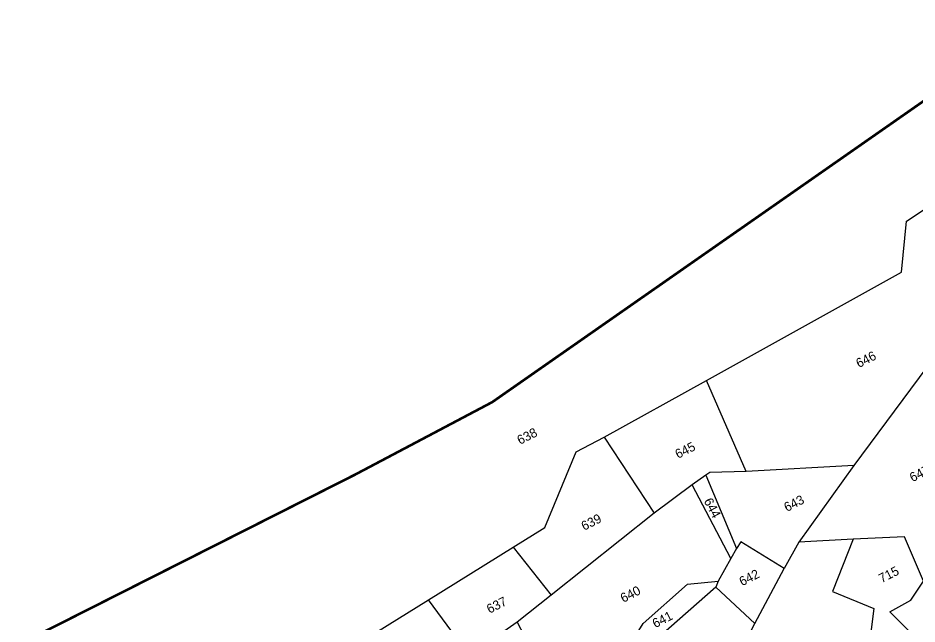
# Model space of a CAD drawing. Header units: metres. Extents: x 255511 to 258919, y 2204603 to 2207088.
# Drawn here: x 255899.7 to 256248.6, y 2206022.1 to 2206257.1 of the extents above; entities that cross this region are included whole.
import ezdxf

# ---------------------------------------------------------------- set-up
doc = ezdxf.new("R2010")
doc.units = ezdxf.units.M
doc.header["$MEASUREMENT"] = 0
for name, color, linetype in [('POLY_PARCEL', 6, 'Continuous'), ('TEXT_PARCEL', 7, 'Continuous'), ('V_BOUND_LINE', 7, 'Continuous')]:
    doc.layers.add(name, color=color, linetype=linetype)
doc.styles.add('TEXT_MAP', font='', dxfattribs={"height": 1.8})
doc.styles.get('TEXT_MAP').set_extended_font_data('Kruti Dev 050')

msp = doc.modelspace()

# ---------------------------------------------------------------- linework, layer by layer
at = {"layer": 'POLY_PARCEL'}
for points in [[(256166.83, 2206116.53), (256242.49, 2206158.56), (256244.54, 2206178.29), (256251.74, 2206183.04), (256279.07, 2206158.39)], [(256277.72, 2206155.76), (256224.06, 2206083.54)], [(256127.2, 2206094.59), (256166.83, 2206116.53)], [(256182.27, 2206081.21), (256166.83, 2206116.53)], [(256091.85, 2206051.95), (256104.2, 2206059.54), (256116.3, 2206088.82), (256127.2, 2206094.59)], [(256127.2, 2206094.59), (256146.6, 2206065.07)], [(256182.27, 2206081.21), (256168.21, 2206080.83), (256166.56, 2206079.79)], [(256224.06, 2206083.54), (256182.27, 2206081.21)], [(256224.06, 2206083.54), (256202.69, 2206053.86)], [(256166.56, 2206079.79), (256161.33, 2206076.04)], [(256166.56, 2206079.79), (256178.45, 2206051.46)], [(256161.33, 2206076.04), (256146.6, 2206065.07)], [(256176.33, 2206047.57), (256161.33, 2206076.04)], [(256146.6, 2206065.07), (256106.65, 2206033.37)], [(256197.03, 2206043.65), (256180.2, 2206053.97), (256178.45, 2206051.46)], [(256202.69, 2206053.86), (256197.03, 2206043.65)], [(256223.83, 2206055.03), (256202.69, 2206053.86)], [(256223.83, 2206055.03), (256215.8, 2206034.73), (256231.83, 2206028.11), (256228.04, 2205998.42)], [(256251.13, 2206038.74), (256243.68, 2206055.97), (256223.83, 2206055.03)], [(256059.06, 2206031.45), (256091.85, 2206051.95)], [(256091.85, 2206051.95), (256106.65, 2206033.37)], [(256178.45, 2206051.46), (256176.33, 2206047.57)], [(256176.33, 2206047.57), (256171.44, 2206038.7)], [(256185.65, 2206022.29), (256197.03, 2206043.65)], [(256130.84, 2206001.48), (256133.67, 2206008.37), (256142.35, 2206022.3), (256159.55, 2206037.55), (256171.44, 2206038.7)], [(256170.47, 2206036.37), (256130.84, 2206001.48)], [(256171.44, 2206038.7), (256170.47, 2206036.37)], [(256170.47, 2206036.37), (256185.65, 2206022.29)], [(256252.24, 2206005.25), (256253.75, 2206010.98), (256237.95, 2206026.91), (256246.16, 2206031.41), (256251.13, 2206038.74)], [(256106.65, 2206033.37), (256093.42, 2206022.84)], [(256026.9, 2206011.6), (256059.06, 2206031.45)], [(256074.91, 2206009.95), (256059.06, 2206031.45)], [(256093.42, 2206022.84), (256074.91, 2206009.95)], [(256093.42, 2206022.84), (256110.2, 2205990.78)], [(256183.33, 2205957.49), (256176.82, 2205969.41), (256186.42, 2205998.5), (256179.15, 2206010.01), (256185.65, 2206022.29)]]:
    msp.add_lwpolyline(points, dxfattribs=at)
at = {"layer": 'V_BOUND_LINE', "const_width": 0.994}
msp.add_lwpolyline([(255900.2, 2206014.26), (256030.55, 2206080.07), (256083.71, 2206108.14), (256279.61, 2206244.74), (256389.16, 2206282.44), (256389.32, 2206283.6), (256416.03, 2206288.9), (256467.38, 2206269.4)], dxfattribs=at)

# ---------------------------------------------------------------- texts
at = {"layer": 'TEXT_PARCEL', "style": 'TEXT_MAP'}
for s, rotation, p in [('646', 27.0137, (256226.01, 2206121.33)), ('638', 27.0137, (256094.51, 2206091.57)), ('645', 27.0137, (256155.83, 2206086.13)), ('647', 27.0137, (256246.82, 2206077.08)), ('644', 297.8103, (256165.71, 2206069.83)), ('643', 27.0137, (256198.07, 2206065.53)), ('639', 27.0137, (256119.41, 2206058.24)), ('642', 27.0137, (256180.7, 2206036.74)), ('715', 27.0137, (256234.85, 2206037.93)), ('640', 27.0137, (256134.59, 2206030.32)), ('637', 27.0137, (256082.69, 2206026.09)), ('641', 27.0137, (256147, 2206020.5))]:
    msp.add_text(s, height=3.579, rotation=rotation, dxfattribs=at).set_placement(p)

doc.saveas('drawing.dxf')
